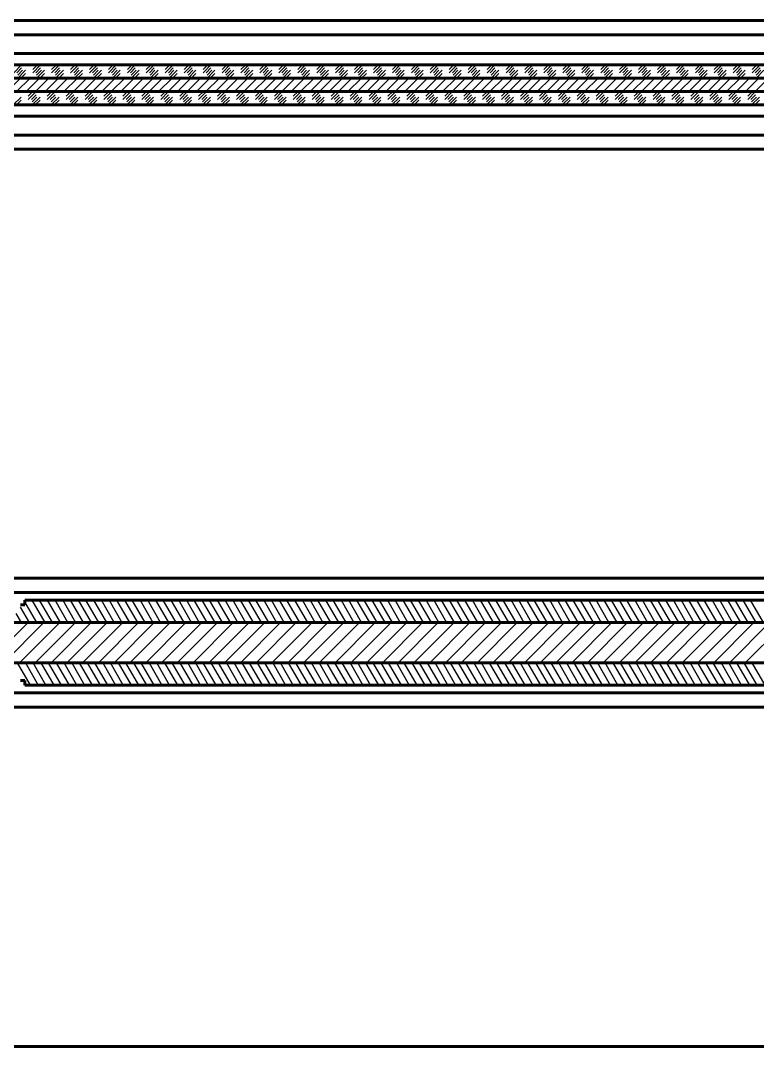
# Model space of a CAD drawing. Header units: inches. Extents: x -4554 to 14101, y -13650 to 2449.
# Drawn here: x 3170 to 3500.3, y -13500 to -13040.1 of the extents above; entities that cross this region are included whole.
import ezdxf

# ---------------------------------------------------------------- set-up
doc = ezdxf.new("R2010")
doc.units = ezdxf.units.IN
doc.layers.add('Слой1', color=7, linetype='Continuous')

# ---------------------------------------------------------------- blocks, each defined once
blk = doc.blocks.new('*B84')
at = {"layer": 'Слой1', "linetype": 'Continuous'}
for p, q in [((3173.42, -13310), (3155.42, -13328)), ((3162.49, -13328), (3180.49, -13310)), ((3187.57, -13310), (3169.57, -13328)), ((3176.64, -13328), (3194.64, -13310)), ((3201.71, -13310), (3183.71, -13328)), ((3190.78, -13328), (3208.78, -13310)), ((3215.85, -13310), (3197.85, -13328)), ((3204.92, -13328), (3222.92, -13310)), ((3229.99, -13310), (3211.99, -13328)), ((3219.06, -13328), (3237.06, -13310)), ((3244.13, -13310), (3226.13, -13328)), ((3233.21, -13328), (3251.21, -13310)), ((3258.28, -13310), (3240.28, -13328)), ((3247.35, -13328), (3265.35, -13310)), ((3272.42, -13310), (3254.42, -13328)), ((3261.49, -13328), (3279.49, -13310)), ((3286.56, -13310), (3268.56, -13328)), ((3275.63, -13328), (3293.63, -13310)), ((3300.7, -13310), (3282.7, -13328)), ((3289.77, -13328), (3307.77, -13310)), ((3314.85, -13310), (3296.85, -13328)), ((3303.92, -13328), (3321.92, -13310)), ((3328.99, -13310), (3310.99, -13328)), ((3318.06, -13328), (3336.06, -13310)), ((3343.13, -13310), (3325.13, -13328)), ((3332.2, -13328), (3350.2, -13310)), ((3357.27, -13310), (3339.27, -13328)), ((3346.34, -13328), (3364.34, -13310)), ((3371.41, -13310), (3353.41, -13328)), ((3360.48, -13328), (3378.48, -13310)), ((3385.56, -13310), (3367.56, -13328)), ((3374.63, -13328), (3392.63, -13310)), ((3399.7, -13310), (3381.7, -13328)), ((3388.77, -13328), (3406.77, -13310)), ((3413.84, -13310), (3395.84, -13328)), ((3402.91, -13328), (3420.91, -13310)), ((3427.98, -13310), (3409.98, -13328)), ((3417.05, -13328), (3435.05, -13310)), ((3442.12, -13310), (3424.12, -13328)), ((3431.2, -13328), (3449.2, -13310)), ((3456.27, -13310), (3438.27, -13328)), ((3445.34, -13328), (3463.34, -13310)), ((3470.41, -13310), (3452.41, -13328)), ((3459.48, -13328), (3477.48, -13310)), ((3484.55, -13310), (3466.55, -13328)), ((3473.62, -13328), (3491.62, -13310)), ((3498.69, -13310), (3480.69, -13328)), ((3487.76, -13328), (3505.76, -13310)), ((3512.83, -13310), (3494.83, -13328))]:
    blk.add_line(p, q, dxfattribs=at)
blk = doc.blocks.new('*B95')
at = {"layer": 'Слой1', "linetype": 'Continuous'}
for p, q in [((3169.91, -13303.04), (3173.93, -13310)), ((3177.39, -13310), (3172.02, -13300.7)), ((3175.08, -13300), (3180.86, -13310)), ((3184.32, -13310), (3178.55, -13300)), ((3182.01, -13300), (3187.78, -13310)), ((3191.25, -13310), (3185.48, -13300)), ((3188.94, -13300), (3194.71, -13310)), ((3198.18, -13310), (3192.4, -13300)), ((3195.87, -13300), (3201.64, -13310)), ((3205.11, -13310), (3199.33, -13300)), ((3202.8, -13300), (3208.57, -13310)), ((3212.03, -13310), (3206.26, -13300)), ((3209.72, -13300), (3215.5, -13310)), ((3218.96, -13310), (3213.19, -13300)), ((3216.65, -13300), (3222.43, -13310)), ((3225.89, -13310), (3220.12, -13300)), ((3223.58, -13300), (3229.35, -13310)), ((3232.82, -13310), (3227.04, -13300)), ((3230.51, -13300), (3236.28, -13310)), ((3239.75, -13310), (3233.97, -13300)), ((3237.44, -13300), (3243.21, -13310)), ((3246.67, -13310), (3240.9, -13300)), ((3244.36, -13300), (3250.14, -13310)), ((3253.6, -13310), (3247.83, -13300)), ((3251.29, -13300), (3257.07, -13310)), ((3260.53, -13310), (3254.76, -13300)), ((3258.22, -13300), (3263.99, -13310)), ((3267.46, -13310), (3261.69, -13300)), ((3265.15, -13300), (3270.92, -13310)), ((3274.39, -13310), (3268.61, -13300)), ((3272.08, -13300), (3277.85, -13310)), ((3281.32, -13310), (3275.54, -13300)), ((3279.01, -13300), (3284.78, -13310)), ((3288.24, -13310), (3282.47, -13300)), ((3285.93, -13300), (3291.71, -13310)), ((3295.17, -13310), (3289.4, -13300)), ((3292.86, -13300), (3298.64, -13310)), ((3302.1, -13310), (3296.33, -13300)), ((3299.79, -13300), (3305.56, -13310)), ((3309.03, -13310), (3303.25, -13300)), ((3306.72, -13300), (3312.49, -13310)), ((3315.96, -13310), (3310.18, -13300)), ((3313.65, -13300), (3319.42, -13310)), ((3322.88, -13310), (3317.11, -13300)), ((3320.58, -13300), (3326.35, -13310)), ((3329.81, -13310), (3324.04, -13300)), ((3327.5, -13300), (3333.28, -13310)), ((3336.74, -13310), (3330.97, -13300)), ((3334.43, -13300), (3340.2, -13310)), ((3343.67, -13310), (3337.9, -13300)), ((3341.36, -13300), (3347.13, -13310)), ((3350.6, -13310), (3344.82, -13300)), ((3348.29, -13300), (3354.06, -13310)), ((3357.53, -13310), (3351.75, -13300)), ((3355.22, -13300), (3360.99, -13310)), ((3364.45, -13310), (3358.68, -13300)), ((3362.14, -13300), (3367.92, -13310)), ((3371.38, -13310), (3365.61, -13300)), ((3369.07, -13300), (3374.85, -13310)), ((3378.31, -13310), (3372.54, -13300)), ((3376, -13300), (3381.77, -13310)), ((3385.24, -13310), (3379.46, -13300)), ((3382.93, -13300), (3388.7, -13310)), ((3392.17, -13310), (3386.39, -13300)), ((3389.86, -13300), (3395.63, -13310)), ((3399.09, -13310), (3393.32, -13300)), ((3396.79, -13300), (3402.56, -13310)), ((3406.02, -13310), (3400.25, -13300)), ((3403.71, -13300), (3409.49, -13310)), ((3412.95, -13310), (3407.18, -13300)), ((3410.64, -13300), (3416.42, -13310)), ((3419.88, -13310), (3414.11, -13300)), ((3417.57, -13300), (3423.34, -13310)), ((3426.81, -13310), (3421.03, -13300)), ((3424.5, -13300), (3430.27, -13310)), ((3433.74, -13310), (3427.96, -13300)), ((3431.43, -13300), (3437.2, -13310)), ((3440.66, -13310), (3434.89, -13300)), ((3438.35, -13300), (3444.13, -13310)), ((3447.59, -13310), (3441.82, -13300)), ((3445.28, -13300), (3451.06, -13310)), ((3454.52, -13310), (3448.75, -13300)), ((3452.21, -13300), (3457.98, -13310)), ((3461.45, -13310), (3455.68, -13300)), ((3459.14, -13300), (3464.91, -13310)), ((3468.38, -13310), (3462.6, -13300)), ((3466.07, -13300), (3471.84, -13310)), ((3475.3, -13310), (3469.53, -13300)), ((3473, -13300), (3478.77, -13310)), ((3482.23, -13310), (3476.46, -13300)), ((3479.92, -13300), (3485.7, -13310)), ((3489.16, -13310), (3483.39, -13300)), ((3486.85, -13300), (3492.63, -13310)), ((3496.09, -13310), (3490.32, -13300)), ((3493.78, -13300), (3499.55, -13310)), ((3503.02, -13310), (3497.24, -13300)), ((3170.46, -13310), (3168.11, -13305.93))]:
    blk.add_line(p, q, dxfattribs=at)
blk = doc.blocks.new('*B96')
at = {"layer": 'Слой1', "linetype": 'Continuous'}
for p, q in [((3174.51, -13338), (3168.73, -13328)), ((3172.2, -13328), (3177.97, -13338)), ((3181.43, -13338), (3175.66, -13328)), ((3179.12, -13328), (3184.9, -13338)), ((3188.36, -13338), (3182.59, -13328)), ((3186.05, -13328), (3191.83, -13338)), ((3195.29, -13338), (3189.52, -13328)), ((3192.98, -13328), (3198.75, -13338)), ((3202.22, -13338), (3196.44, -13328)), ((3199.91, -13328), (3205.68, -13338)), ((3209.15, -13338), (3203.37, -13328)), ((3206.84, -13328), (3212.61, -13338)), ((3216.07, -13338), (3210.3, -13328)), ((3213.77, -13328), (3219.54, -13338)), ((3223, -13338), (3217.23, -13328)), ((3220.69, -13328), (3226.47, -13338)), ((3229.93, -13338), (3224.16, -13328)), ((3227.62, -13328), (3233.4, -13338)), ((3236.86, -13338), (3231.09, -13328)), ((3234.55, -13328), (3240.32, -13338)), ((3243.79, -13338), (3238.01, -13328)), ((3241.48, -13328), (3247.25, -13338)), ((3250.72, -13338), (3244.94, -13328)), ((3248.41, -13328), (3254.18, -13338)), ((3257.64, -13338), (3251.87, -13328)), ((3255.33, -13328), (3261.11, -13338)), ((3264.57, -13338), (3258.8, -13328)), ((3262.26, -13328), (3268.04, -13338)), ((3271.5, -13338), (3265.73, -13328)), ((3269.19, -13328), (3274.96, -13338)), ((3278.43, -13338), (3272.65, -13328)), ((3276.12, -13328), (3281.89, -13338)), ((3285.36, -13338), (3279.58, -13328)), ((3283.05, -13328), (3288.82, -13338)), ((3292.28, -13338), (3286.51, -13328)), ((3289.98, -13328), (3295.75, -13338)), ((3299.21, -13338), (3293.44, -13328)), ((3296.9, -13328), (3302.68, -13338)), ((3306.14, -13338), (3300.37, -13328)), ((3303.83, -13328), (3309.61, -13338)), ((3313.07, -13338), (3307.3, -13328)), ((3310.76, -13328), (3316.53, -13338)), ((3320, -13338), (3314.22, -13328)), ((3317.69, -13328), (3323.46, -13338)), ((3326.93, -13338), (3321.15, -13328)), ((3324.62, -13328), (3330.39, -13338)), ((3333.85, -13338), (3328.08, -13328)), ((3331.54, -13328), (3337.32, -13338)), ((3340.78, -13338), (3335.01, -13328)), ((3338.47, -13328), (3344.25, -13338)), ((3347.71, -13338), (3341.94, -13328)), ((3345.4, -13328), (3351.17, -13338)), ((3354.64, -13338), (3348.87, -13328)), ((3352.33, -13328), (3358.1, -13338)), ((3361.57, -13338), (3355.79, -13328)), ((3359.26, -13328), (3365.03, -13338)), ((3368.5, -13338), (3362.72, -13328)), ((3366.19, -13328), (3371.96, -13338)), ((3375.42, -13338), (3369.65, -13328)), ((3373.11, -13328), (3378.89, -13338)), ((3382.35, -13338), (3376.58, -13328)), ((3380.04, -13328), (3385.82, -13338)), ((3389.28, -13338), (3383.51, -13328)), ((3386.97, -13328), (3392.74, -13338)), ((3396.21, -13338), (3390.43, -13328)), ((3393.9, -13328), (3399.67, -13338)), ((3403.14, -13338), (3397.36, -13328)), ((3400.83, -13328), (3406.6, -13338)), ((3410.06, -13338), (3404.29, -13328)), ((3407.75, -13328), (3413.53, -13338)), ((3416.99, -13338), (3411.22, -13328)), ((3414.68, -13328), (3420.46, -13338)), ((3423.92, -13338), (3418.15, -13328)), ((3421.61, -13328), (3427.38, -13338)), ((3430.85, -13338), (3425.08, -13328)), ((3428.54, -13328), (3434.31, -13338)), ((3437.78, -13338), (3432, -13328)), ((3435.47, -13328), (3441.24, -13338)), ((3444.71, -13338), (3438.93, -13328)), ((3442.4, -13328), (3448.17, -13338)), ((3451.63, -13338), (3445.86, -13328)), ((3449.32, -13328), (3455.1, -13338)), ((3458.56, -13338), (3452.79, -13328)), ((3456.25, -13328), (3462.03, -13338)), ((3465.49, -13338), (3459.72, -13328)), ((3463.18, -13328), (3468.95, -13338)), ((3472.42, -13338), (3466.64, -13328)), ((3470.11, -13328), (3475.88, -13338)), ((3479.35, -13338), (3473.57, -13328)), ((3477.04, -13328), (3482.81, -13338)), ((3486.27, -13338), (3480.5, -13328)), ((3483.97, -13328), (3489.74, -13338)), ((3493.2, -13338), (3487.43, -13328)), ((3490.89, -13328), (3496.67, -13338)), ((3500.13, -13338), (3494.36, -13328)), ((3497.82, -13328), (3503.6, -13338))]:
    blk.add_line(p, q, dxfattribs=at)
blk = doc.blocks.new('*B133')
at = {"layer": 'Слой1', "linetype": 'Continuous'}
for p, q in [((3170.03, -13066), (3164.03, -13072)), ((3168.28, -13072), (3174.28, -13066)), ((3178.52, -13066), (3172.52, -13072)), ((3176.76, -13072), (3182.76, -13066)), ((3187, -13066), (3181, -13072)), ((3185.25, -13072), (3191.25, -13066)), ((3195.49, -13066), (3189.49, -13072)), ((3193.73, -13072), (3199.73, -13066)), ((3203.98, -13066), (3197.98, -13072)), ((3202.22, -13072), (3208.22, -13066)), ((3212.46, -13066), (3206.46, -13072)), ((3210.7, -13072), (3216.7, -13066)), ((3220.95, -13066), (3214.95, -13072)), ((3219.19, -13072), (3225.19, -13066)), ((3229.43, -13066), (3223.43, -13072)), ((3227.67, -13072), (3233.67, -13066)), ((3237.92, -13066), (3231.92, -13072)), ((3236.16, -13072), (3242.16, -13066)), ((3246.4, -13066), (3240.4, -13072)), ((3244.64, -13072), (3250.64, -13066)), ((3254.89, -13066), (3248.89, -13072)), ((3253.13, -13072), (3259.13, -13066)), ((3263.37, -13066), (3257.37, -13072)), ((3261.61, -13072), (3267.61, -13066)), ((3271.86, -13066), (3265.86, -13072)), ((3270.1, -13072), (3276.1, -13066)), ((3280.34, -13066), (3274.34, -13072)), ((3278.59, -13072), (3284.59, -13066)), ((3288.83, -13066), (3282.83, -13072)), ((3287.07, -13072), (3293.07, -13066)), ((3297.31, -13066), (3291.31, -13072)), ((3295.56, -13072), (3301.56, -13066)), ((3305.8, -13066), (3299.8, -13072)), ((3304.04, -13072), (3310.04, -13066)), ((3314.28, -13066), (3308.28, -13072)), ((3312.53, -13072), (3318.53, -13066)), ((3322.77, -13066), (3316.77, -13072)), ((3321.01, -13072), (3327.01, -13066)), ((3331.25, -13066), (3325.25, -13072)), ((3329.5, -13072), (3335.5, -13066)), ((3339.74, -13066), (3333.74, -13072)), ((3337.98, -13072), (3343.98, -13066)), ((3348.22, -13066), (3342.22, -13072)), ((3346.47, -13072), (3352.47, -13066)), ((3356.71, -13066), (3350.71, -13072)), ((3354.95, -13072), (3360.95, -13066)), ((3365.2, -13066), (3359.2, -13072)), ((3363.44, -13072), (3369.44, -13066)), ((3373.68, -13066), (3367.68, -13072)), ((3371.92, -13072), (3377.92, -13066)), ((3382.17, -13066), (3376.17, -13072)), ((3380.41, -13072), (3386.41, -13066)), ((3390.65, -13066), (3384.65, -13072)), ((3388.89, -13072), (3394.89, -13066)), ((3399.14, -13066), (3393.14, -13072)), ((3397.38, -13072), (3403.38, -13066)), ((3407.62, -13066), (3401.62, -13072)), ((3405.86, -13072), (3411.86, -13066)), ((3416.11, -13066), (3410.11, -13072)), ((3414.35, -13072), (3420.35, -13066)), ((3424.59, -13066), (3418.59, -13072)), ((3422.83, -13072), (3428.83, -13066)), ((3433.08, -13066), (3427.08, -13072)), ((3431.32, -13072), (3437.32, -13066)), ((3441.56, -13066), (3435.56, -13072)), ((3439.81, -13072), (3445.81, -13066)), ((3450.05, -13066), (3444.05, -13072)), ((3448.29, -13072), (3454.29, -13066)), ((3458.53, -13066), (3452.53, -13072)), ((3456.78, -13072), (3462.78, -13066)), ((3467.02, -13066), (3461.02, -13072)), ((3465.26, -13072), (3471.26, -13066)), ((3475.5, -13066), (3469.5, -13072)), ((3473.75, -13072), (3479.75, -13066)), ((3483.99, -13066), (3477.99, -13072)), ((3482.23, -13072), (3488.23, -13066)), ((3492.47, -13066), (3486.47, -13072)), ((3490.72, -13072), (3496.72, -13066)), ((3500.96, -13066), (3494.96, -13072)), ((3499.2, -13072), (3505.2, -13066))]:
    blk.add_line(p, q, dxfattribs=at)
blk = doc.blocks.new('*B145')
at = {"layer": 'Слой1', "linetype": 'Continuous'}
for p, q in [((3170.52, -13060), (3166.98, -13063.54)), ((3170.52, -13061.41), (3168.4, -13063.54)), ((3168.76, -13066), (3172.3, -13062.46)), ((3168.76, -13064.59), (3170.88, -13062.46)), ((3170.18, -13066), (3172.3, -13063.88)), ((3179, -13060), (3175.47, -13063.54)), ((3177.59, -13060), (3175.47, -13062.12)), ((3179, -13061.41), (3176.88, -13063.54)), ((3177.25, -13066), (3180.78, -13062.46)), ((3177.25, -13064.59), (3179.37, -13062.46)), ((3178.66, -13066), (3180.78, -13063.88)), ((3187.49, -13060), (3183.95, -13063.54)), ((3186.08, -13060), (3183.95, -13062.12)), ((3187.49, -13061.41), (3185.37, -13063.54)), ((3185.73, -13066), (3189.27, -13062.46)), ((3185.73, -13064.59), (3187.85, -13062.46)), ((3187.15, -13066), (3189.27, -13063.88)), ((3195.98, -13060), (3192.44, -13063.54)), ((3194.56, -13060), (3192.44, -13062.12)), ((3195.98, -13061.41), (3193.85, -13063.54)), ((3194.22, -13066), (3197.75, -13062.46)), ((3194.22, -13064.59), (3196.34, -13062.46)), ((3195.63, -13066), (3197.75, -13063.88)), ((3204.46, -13060), (3200.92, -13063.54)), ((3203.05, -13060), (3200.92, -13062.12)), ((3204.46, -13061.41), (3202.34, -13063.54)), ((3202.7, -13066), (3206.24, -13062.46)), ((3202.7, -13064.59), (3204.82, -13062.46)), ((3204.12, -13066), (3206.24, -13063.88)), ((3212.95, -13060), (3209.41, -13063.54)), ((3211.53, -13060), (3209.41, -13062.12)), ((3212.95, -13061.41), (3210.82, -13063.54)), ((3211.19, -13066), (3214.72, -13062.46)), ((3211.19, -13064.59), (3213.31, -13062.46)), ((3212.6, -13066), (3214.72, -13063.88)), ((3221.43, -13060), (3217.9, -13063.54)), ((3220.02, -13060), (3217.9, -13062.12)), ((3221.43, -13061.41), (3219.31, -13063.54)), ((3219.67, -13066), (3223.21, -13062.46)), ((3219.67, -13064.59), (3221.79, -13062.46)), ((3221.09, -13066), (3223.21, -13063.88)), ((3229.92, -13060), (3226.38, -13063.54)), ((3228.5, -13060), (3226.38, -13062.12)), ((3229.92, -13061.41), (3227.79, -13063.54)), ((3228.16, -13066), (3231.69, -13062.46)), ((3228.16, -13064.59), (3230.28, -13062.46)), ((3229.57, -13066), (3231.69, -13063.88)), ((3238.4, -13060), (3234.87, -13063.54)), ((3236.99, -13060), (3234.87, -13062.12)), ((3238.4, -13061.41), (3236.28, -13063.54)), ((3236.64, -13066), (3240.18, -13062.46)), ((3236.64, -13064.59), (3238.77, -13062.46)), ((3238.06, -13066), (3240.18, -13063.88)), ((3246.89, -13060), (3243.35, -13063.54)), ((3245.47, -13060), (3243.35, -13062.12)), ((3246.89, -13061.41), (3244.77, -13063.54)), ((3245.13, -13066), (3248.66, -13062.46)), ((3245.13, -13064.59), (3247.25, -13062.46)), ((3246.54, -13066), (3248.66, -13063.88)), ((3255.37, -13060), (3251.84, -13063.54)), ((3253.96, -13060), (3251.84, -13062.12)), ((3255.37, -13061.41), (3253.25, -13063.54)), ((3253.61, -13066), (3257.15, -13062.46)), ((3253.61, -13064.59), (3255.74, -13062.46)), ((3255.03, -13066), (3257.15, -13063.88)), ((3263.86, -13060), (3260.32, -13063.54)), ((3262.44, -13060), (3260.32, -13062.12)), ((3263.86, -13061.41), (3261.74, -13063.54)), ((3262.1, -13066), (3265.64, -13062.46)), ((3262.1, -13064.59), (3264.22, -13062.46)), ((3263.51, -13066), (3265.64, -13063.88)), ((3272.34, -13060), (3268.81, -13063.54)), ((3270.93, -13060), (3268.81, -13062.12)), ((3272.34, -13061.41), (3270.22, -13063.54)), ((3270.59, -13066), (3274.12, -13062.46)), ((3270.59, -13064.59), (3272.71, -13062.46)), ((3272, -13066), (3274.12, -13063.88)), ((3280.83, -13060), (3277.29, -13063.54)), ((3279.41, -13060), (3277.29, -13062.12)), ((3280.83, -13061.41), (3278.71, -13063.54)), ((3279.07, -13066), (3282.61, -13062.46)), ((3279.07, -13064.59), (3281.19, -13062.46)), ((3280.48, -13066), (3282.61, -13063.88)), ((3289.31, -13060), (3285.78, -13063.54)), ((3287.9, -13060), (3285.78, -13062.12)), ((3289.31, -13061.41), (3287.19, -13063.54)), ((3287.56, -13066), (3291.09, -13062.46)), ((3287.56, -13064.59), (3289.68, -13062.46)), ((3288.97, -13066), (3291.09, -13063.88)), ((3297.8, -13060), (3294.26, -13063.54)), ((3296.38, -13060), (3294.26, -13062.12)), ((3297.8, -13061.41), (3295.68, -13063.54)), ((3296.04, -13066), (3299.58, -13062.46)), ((3296.04, -13064.59), (3298.16, -13062.46)), ((3297.46, -13066), (3299.58, -13063.88)), ((3306.28, -13060), (3302.75, -13063.54)), ((3304.87, -13060), (3302.75, -13062.12)), ((3306.28, -13061.41), (3304.16, -13063.54)), ((3304.53, -13066), (3308.06, -13062.46)), ((3304.53, -13064.59), (3306.65, -13062.46)), ((3305.94, -13066), (3308.06, -13063.88)), ((3314.77, -13060), (3311.23, -13063.54)), ((3313.35, -13060), (3311.23, -13062.12)), ((3314.77, -13061.41), (3312.65, -13063.54)), ((3313.01, -13066), (3316.55, -13062.46)), ((3313.01, -13064.59), (3315.13, -13062.46)), ((3314.43, -13066), (3316.55, -13063.88)), ((3323.25, -13060), (3319.72, -13063.54)), ((3321.84, -13060), (3319.72, -13062.12)), ((3323.25, -13061.41), (3321.13, -13063.54)), ((3321.5, -13066), (3325.03, -13062.46)), ((3321.5, -13064.59), (3323.62, -13062.46)), ((3322.91, -13066), (3325.03, -13063.88)), ((3331.74, -13060), (3328.2, -13063.54)), ((3330.33, -13060), (3328.2, -13062.12)), ((3331.74, -13061.41), (3329.62, -13063.54)), ((3329.98, -13066), (3333.52, -13062.46)), ((3329.98, -13064.59), (3332.1, -13062.46)), ((3331.4, -13066), (3333.52, -13063.88)), ((3340.22, -13060), (3336.69, -13063.54)), ((3338.81, -13060), (3336.69, -13062.12)), ((3340.22, -13061.41), (3338.1, -13063.54)), ((3338.47, -13066), (3342, -13062.46)), ((3338.47, -13064.59), (3340.59, -13062.46)), ((3339.88, -13066), (3342, -13063.88)), ((3348.71, -13060), (3345.17, -13063.54)), ((3347.3, -13060), (3345.17, -13062.12)), ((3348.71, -13061.41), (3346.59, -13063.54)), ((3346.95, -13066), (3350.49, -13062.46)), ((3346.95, -13064.59), (3349.07, -13062.46)), ((3348.37, -13066), (3350.49, -13063.88)), ((3357.2, -13060), (3353.66, -13063.54)), ((3355.78, -13060), (3353.66, -13062.12)), ((3357.2, -13061.41), (3355.07, -13063.54)), ((3355.44, -13066), (3358.97, -13062.46)), ((3355.44, -13064.59), (3357.56, -13062.46)), ((3356.85, -13066), (3358.97, -13063.88)), ((3365.68, -13060), (3362.15, -13063.54)), ((3364.27, -13060), (3362.15, -13062.12)), ((3365.68, -13061.41), (3363.56, -13063.54)), ((3363.92, -13066), (3367.46, -13062.46)), ((3363.92, -13064.59), (3366.04, -13062.46)), ((3365.34, -13066), (3367.46, -13063.88)), ((3374.17, -13060), (3370.63, -13063.54)), ((3372.75, -13060), (3370.63, -13062.12)), ((3374.17, -13061.41), (3372.04, -13063.54)), ((3372.41, -13066), (3375.94, -13062.46)), ((3372.41, -13064.59), (3374.53, -13062.46)), ((3373.82, -13066), (3375.94, -13063.88)), ((3382.65, -13060), (3379.12, -13063.54)), ((3381.24, -13060), (3379.12, -13062.12)), ((3382.65, -13061.41), (3380.53, -13063.54)), ((3380.89, -13066), (3384.43, -13062.46)), ((3380.89, -13064.59), (3383.02, -13062.46)), ((3382.31, -13066), (3384.43, -13063.88)), ((3391.14, -13060), (3387.6, -13063.54)), ((3389.72, -13060), (3387.6, -13062.12)), ((3391.14, -13061.41), (3389.02, -13063.54)), ((3389.38, -13066), (3392.91, -13062.46)), ((3389.38, -13064.59), (3391.5, -13062.46)), ((3390.79, -13066), (3392.91, -13063.88)), ((3399.62, -13060), (3396.09, -13063.54)), ((3398.21, -13060), (3396.09, -13062.12)), ((3399.62, -13061.41), (3397.5, -13063.54)), ((3397.86, -13066), (3401.4, -13062.46)), ((3397.86, -13064.59), (3399.99, -13062.46)), ((3399.28, -13066), (3401.4, -13063.88)), ((3408.11, -13060), (3404.57, -13063.54)), ((3406.69, -13060), (3404.57, -13062.12)), ((3408.11, -13061.41), (3405.99, -13063.54)), ((3406.35, -13066), (3409.89, -13062.46)), ((3406.35, -13064.59), (3408.47, -13062.46)), ((3407.76, -13066), (3409.89, -13063.88)), ((3416.59, -13060), (3413.06, -13063.54)), ((3415.18, -13060), (3413.06, -13062.12)), ((3416.59, -13061.41), (3414.47, -13063.54)), ((3414.83, -13066), (3418.37, -13062.46)), ((3414.83, -13064.59), (3416.96, -13062.46)), ((3416.25, -13066), (3418.37, -13063.88)), ((3425.08, -13060), (3421.54, -13063.54)), ((3423.66, -13060), (3421.54, -13062.12)), ((3425.08, -13061.41), (3422.96, -13063.54)), ((3423.32, -13066), (3426.86, -13062.46)), ((3423.32, -13064.59), (3425.44, -13062.46)), ((3424.73, -13066), (3426.86, -13063.88)), ((3433.56, -13060), (3430.03, -13063.54)), ((3432.15, -13060), (3430.03, -13062.12)), ((3433.56, -13061.41), (3431.44, -13063.54)), ((3431.81, -13066), (3435.34, -13062.46)), ((3431.81, -13064.59), (3433.93, -13062.46)), ((3433.22, -13066), (3435.34, -13063.88)), ((3442.05, -13060), (3438.51, -13063.54)), ((3440.63, -13060), (3438.51, -13062.12)), ((3442.05, -13061.41), (3439.93, -13063.54)), ((3440.29, -13066), (3443.83, -13062.46)), ((3440.29, -13064.59), (3442.41, -13062.46)), ((3441.71, -13066), (3443.83, -13063.88)), ((3450.53, -13060), (3447, -13063.54)), ((3449.12, -13060), (3447, -13062.12)), ((3450.53, -13061.41), (3448.41, -13063.54)), ((3448.78, -13066), (3452.31, -13062.46)), ((3448.78, -13064.59), (3450.9, -13062.46)), ((3450.19, -13066), (3452.31, -13063.88)), ((3459.02, -13060), (3455.48, -13063.54)), ((3457.6, -13060), (3455.48, -13062.12)), ((3459.02, -13061.41), (3456.9, -13063.54)), ((3457.26, -13066), (3460.8, -13062.46)), ((3457.26, -13064.59), (3459.38, -13062.46)), ((3458.68, -13066), (3460.8, -13063.88)), ((3467.5, -13060), (3463.97, -13063.54)), ((3466.09, -13060), (3463.97, -13062.12)), ((3467.5, -13061.41), (3465.38, -13063.54)), ((3465.75, -13066), (3469.28, -13062.46)), ((3465.75, -13064.59), (3467.87, -13062.46)), ((3467.16, -13066), (3469.28, -13063.88)), ((3475.99, -13060), (3472.45, -13063.54)), ((3474.58, -13060), (3472.45, -13062.12)), ((3475.99, -13061.41), (3473.87, -13063.54)), ((3474.23, -13066), (3477.77, -13062.46)), ((3474.23, -13064.59), (3476.35, -13062.46)), ((3475.65, -13066), (3477.77, -13063.88)), ((3484.47, -13060), (3480.94, -13063.54)), ((3483.06, -13060), (3480.94, -13062.12)), ((3484.47, -13061.41), (3482.35, -13063.54)), ((3482.72, -13066), (3486.25, -13062.46)), ((3482.72, -13064.59), (3484.84, -13062.46)), ((3484.13, -13066), (3486.25, -13063.88)), ((3492.96, -13060), (3489.42, -13063.54)), ((3491.55, -13060), (3489.42, -13062.12)), ((3492.96, -13061.41), (3490.84, -13063.54)), ((3491.2, -13066), (3494.74, -13062.46)), ((3491.2, -13064.59), (3493.32, -13062.46)), ((3492.62, -13066), (3494.74, -13063.88)), ((3501.45, -13060), (3497.91, -13063.54)), ((3500.03, -13060), (3497.91, -13062.12)), ((3501.45, -13061.41), (3499.32, -13063.54)), ((3499.69, -13066), (3503.22, -13062.46)), ((3499.69, -13064.59), (3501.81, -13062.46))]:
    blk.add_line(p, q, dxfattribs=at)
blk = doc.blocks.new('*B146')
at = {"layer": 'Слой1', "linetype": 'Continuous'}
for p, q in [((3177, -13072), (3173.47, -13075.54)), ((3175.59, -13072), (3173.47, -13074.12)), ((3177, -13073.41), (3174.88, -13075.54)), ((3185.49, -13072), (3181.95, -13075.54)), ((3184.08, -13072), (3181.95, -13074.12)), ((3185.49, -13073.41), (3183.37, -13075.54)), ((3193.98, -13072), (3190.44, -13075.54)), ((3192.56, -13072), (3190.44, -13074.12)), ((3193.98, -13073.41), (3191.85, -13075.54)), ((3202.46, -13072), (3198.92, -13075.54)), ((3201.05, -13072), (3198.92, -13074.12)), ((3202.46, -13073.41), (3200.34, -13075.54)), ((3210.95, -13072), (3207.41, -13075.54)), ((3209.53, -13072), (3207.41, -13074.12)), ((3210.95, -13073.41), (3208.82, -13075.54)), ((3219.43, -13072), (3215.9, -13075.54)), ((3218.02, -13072), (3215.9, -13074.12)), ((3219.43, -13073.41), (3217.31, -13075.54)), ((3227.92, -13072), (3224.38, -13075.54)), ((3226.5, -13072), (3224.38, -13074.12)), ((3227.92, -13073.41), (3225.79, -13075.54)), ((3236.4, -13072), (3232.87, -13075.54)), ((3234.99, -13072), (3232.87, -13074.12)), ((3236.4, -13073.41), (3234.28, -13075.54)), ((3244.89, -13072), (3241.35, -13075.54)), ((3243.47, -13072), (3241.35, -13074.12)), ((3244.89, -13073.41), (3242.77, -13075.54)), ((3253.37, -13072), (3249.84, -13075.54)), ((3251.96, -13072), (3249.84, -13074.12)), ((3253.37, -13073.41), (3251.25, -13075.54)), ((3261.86, -13072), (3258.32, -13075.54)), ((3260.44, -13072), (3258.32, -13074.12)), ((3261.86, -13073.41), (3259.74, -13075.54)), ((3270.34, -13072), (3266.81, -13075.54)), ((3268.93, -13072), (3266.81, -13074.12)), ((3270.34, -13073.41), (3268.22, -13075.54)), ((3278.83, -13072), (3275.29, -13075.54)), ((3277.41, -13072), (3275.29, -13074.12)), ((3278.83, -13073.41), (3276.71, -13075.54)), ((3287.31, -13072), (3283.78, -13075.54)), ((3285.9, -13072), (3283.78, -13074.12)), ((3287.31, -13073.41), (3285.19, -13075.54)), ((3295.8, -13072), (3292.26, -13075.54)), ((3294.38, -13072), (3292.26, -13074.12)), ((3295.8, -13073.41), (3293.68, -13075.54)), ((3304.28, -13072), (3300.75, -13075.54)), ((3302.87, -13072), (3300.75, -13074.12)), ((3304.28, -13073.41), (3302.16, -13075.54)), ((3312.77, -13072), (3309.23, -13075.54)), ((3311.35, -13072), (3309.23, -13074.12)), ((3312.77, -13073.41), (3310.65, -13075.54)), ((3321.25, -13072), (3317.72, -13075.54)), ((3319.84, -13072), (3317.72, -13074.12)), ((3321.25, -13073.41), (3319.13, -13075.54)), ((3329.74, -13072), (3326.2, -13075.54)), ((3328.33, -13072), (3326.2, -13074.12)), ((3329.74, -13073.41), (3327.62, -13075.54)), ((3338.22, -13072), (3334.69, -13075.54)), ((3336.81, -13072), (3334.69, -13074.12)), ((3338.22, -13073.41), (3336.1, -13075.54)), ((3346.71, -13072), (3343.17, -13075.54)), ((3345.3, -13072), (3343.17, -13074.12)), ((3346.71, -13073.41), (3344.59, -13075.54)), ((3355.2, -13072), (3351.66, -13075.54)), ((3353.78, -13072), (3351.66, -13074.12)), ((3355.2, -13073.41), (3353.07, -13075.54)), ((3363.68, -13072), (3360.15, -13075.54)), ((3362.27, -13072), (3360.15, -13074.12)), ((3363.68, -13073.41), (3361.56, -13075.54)), ((3372.17, -13072), (3368.63, -13075.54)), ((3370.75, -13072), (3368.63, -13074.12)), ((3372.17, -13073.41), (3370.04, -13075.54)), ((3380.65, -13072), (3377.12, -13075.54)), ((3379.24, -13072), (3377.12, -13074.12)), ((3380.65, -13073.41), (3378.53, -13075.54)), ((3389.14, -13072), (3385.6, -13075.54)), ((3387.72, -13072), (3385.6, -13074.12)), ((3389.14, -13073.41), (3387.02, -13075.54)), ((3397.62, -13072), (3394.09, -13075.54)), ((3396.21, -13072), (3394.09, -13074.12)), ((3397.62, -13073.41), (3395.5, -13075.54)), ((3406.11, -13072), (3402.57, -13075.54)), ((3404.69, -13072), (3402.57, -13074.12)), ((3406.11, -13073.41), (3403.99, -13075.54)), ((3414.59, -13072), (3411.06, -13075.54)), ((3413.18, -13072), (3411.06, -13074.12)), ((3414.59, -13073.41), (3412.47, -13075.54)), ((3423.08, -13072), (3419.54, -13075.54)), ((3421.66, -13072), (3419.54, -13074.12)), ((3423.08, -13073.41), (3420.96, -13075.54)), ((3431.56, -13072), (3428.03, -13075.54)), ((3430.15, -13072), (3428.03, -13074.12)), ((3431.56, -13073.41), (3429.44, -13075.54)), ((3440.05, -13072), (3436.51, -13075.54)), ((3438.63, -13072), (3436.51, -13074.12)), ((3440.05, -13073.41), (3437.93, -13075.54)), ((3448.53, -13072), (3445, -13075.54)), ((3447.12, -13072), (3445, -13074.12)), ((3448.53, -13073.41), (3446.41, -13075.54)), ((3457.02, -13072), (3453.48, -13075.54)), ((3455.6, -13072), (3453.48, -13074.12)), ((3457.02, -13073.41), (3454.9, -13075.54)), ((3465.5, -13072), (3461.97, -13075.54)), ((3464.09, -13072), (3461.97, -13074.12)), ((3465.5, -13073.41), (3463.38, -13075.54)), ((3473.99, -13072), (3470.45, -13075.54)), ((3472.58, -13072), (3470.45, -13074.12)), ((3473.99, -13073.41), (3471.87, -13075.54)), ((3482.47, -13072), (3478.94, -13075.54)), ((3481.06, -13072), (3478.94, -13074.12)), ((3482.47, -13073.41), (3480.35, -13075.54)), ((3490.96, -13072), (3487.42, -13075.54)), ((3489.55, -13072), (3487.42, -13074.12)), ((3490.96, -13073.41), (3488.84, -13075.54)), ((3499.45, -13072), (3495.91, -13075.54)), ((3498.03, -13072), (3495.91, -13074.12)), ((3499.45, -13073.41), (3497.32, -13075.54)), ((3166.76, -13078), (3170.3, -13074.46)), ((3168.18, -13078), (3170.3, -13075.88)), ((3175.25, -13078), (3178.78, -13074.46)), ((3175.25, -13076.59), (3177.37, -13074.46)), ((3176.66, -13078), (3178.78, -13075.88)), ((3183.73, -13078), (3187.27, -13074.46)), ((3183.73, -13076.59), (3185.85, -13074.46)), ((3185.15, -13078), (3187.27, -13075.88)), ((3192.22, -13078), (3195.75, -13074.46)), ((3192.22, -13076.59), (3194.34, -13074.46)), ((3193.63, -13078), (3195.75, -13075.88)), ((3200.7, -13078), (3204.24, -13074.46)), ((3200.7, -13076.59), (3202.82, -13074.46)), ((3202.12, -13078), (3204.24, -13075.88)), ((3209.19, -13078), (3212.72, -13074.46)), ((3209.19, -13076.59), (3211.31, -13074.46)), ((3210.6, -13078), (3212.72, -13075.88)), ((3217.67, -13078), (3221.21, -13074.46)), ((3217.67, -13076.59), (3219.79, -13074.46)), ((3219.09, -13078), (3221.21, -13075.88)), ((3226.16, -13078), (3229.69, -13074.46)), ((3226.16, -13076.59), (3228.28, -13074.46)), ((3227.57, -13078), (3229.69, -13075.88)), ((3234.64, -13078), (3238.18, -13074.46)), ((3234.64, -13076.59), (3236.77, -13074.46)), ((3236.06, -13078), (3238.18, -13075.88)), ((3243.13, -13078), (3246.66, -13074.46)), ((3243.13, -13076.59), (3245.25, -13074.46)), ((3244.54, -13078), (3246.66, -13075.88)), ((3251.61, -13078), (3255.15, -13074.46)), ((3251.61, -13076.59), (3253.74, -13074.46)), ((3253.03, -13078), (3255.15, -13075.88)), ((3260.1, -13078), (3263.64, -13074.46)), ((3260.1, -13076.59), (3262.22, -13074.46)), ((3261.51, -13078), (3263.64, -13075.88)), ((3268.59, -13078), (3272.12, -13074.46)), ((3268.59, -13076.59), (3270.71, -13074.46)), ((3270, -13078), (3272.12, -13075.88)), ((3277.07, -13078), (3280.61, -13074.46)), ((3277.07, -13076.59), (3279.19, -13074.46)), ((3278.48, -13078), (3280.61, -13075.88)), ((3285.56, -13078), (3289.09, -13074.46)), ((3285.56, -13076.59), (3287.68, -13074.46)), ((3286.97, -13078), (3289.09, -13075.88)), ((3294.04, -13078), (3297.58, -13074.46)), ((3294.04, -13076.59), (3296.16, -13074.46)), ((3295.46, -13078), (3297.58, -13075.88)), ((3302.53, -13078), (3306.06, -13074.46)), ((3302.53, -13076.59), (3304.65, -13074.46)), ((3303.94, -13078), (3306.06, -13075.88)), ((3311.01, -13078), (3314.55, -13074.46)), ((3311.01, -13076.59), (3313.13, -13074.46)), ((3312.43, -13078), (3314.55, -13075.88)), ((3319.5, -13078), (3323.03, -13074.46)), ((3319.5, -13076.59), (3321.62, -13074.46)), ((3320.91, -13078), (3323.03, -13075.88)), ((3327.98, -13078), (3331.52, -13074.46)), ((3327.98, -13076.59), (3330.1, -13074.46)), ((3329.4, -13078), (3331.52, -13075.88)), ((3336.47, -13078), (3340, -13074.46)), ((3336.47, -13076.59), (3338.59, -13074.46)), ((3337.88, -13078), (3340, -13075.88)), ((3344.95, -13078), (3348.49, -13074.46)), ((3344.95, -13076.59), (3347.07, -13074.46)), ((3346.37, -13078), (3348.49, -13075.88)), ((3353.44, -13078), (3356.97, -13074.46)), ((3353.44, -13076.59), (3355.56, -13074.46)), ((3354.85, -13078), (3356.97, -13075.88)), ((3361.92, -13078), (3365.46, -13074.46)), ((3361.92, -13076.59), (3364.04, -13074.46)), ((3363.34, -13078), (3365.46, -13075.88)), ((3370.41, -13078), (3373.94, -13074.46)), ((3370.41, -13076.59), (3372.53, -13074.46)), ((3371.82, -13078), (3373.94, -13075.88)), ((3378.89, -13078), (3382.43, -13074.46)), ((3378.89, -13076.59), (3381.02, -13074.46)), ((3380.31, -13078), (3382.43, -13075.88)), ((3387.38, -13078), (3390.91, -13074.46)), ((3387.38, -13076.59), (3389.5, -13074.46)), ((3388.79, -13078), (3390.91, -13075.88)), ((3395.86, -13078), (3399.4, -13074.46)), ((3395.86, -13076.59), (3397.99, -13074.46)), ((3397.28, -13078), (3399.4, -13075.88)), ((3404.35, -13078), (3407.89, -13074.46)), ((3404.35, -13076.59), (3406.47, -13074.46)), ((3405.76, -13078), (3407.89, -13075.88)), ((3412.83, -13078), (3416.37, -13074.46)), ((3412.83, -13076.59), (3414.96, -13074.46)), ((3414.25, -13078), (3416.37, -13075.88)), ((3421.32, -13078), (3424.86, -13074.46)), ((3421.32, -13076.59), (3423.44, -13074.46)), ((3422.73, -13078), (3424.86, -13075.88)), ((3429.81, -13078), (3433.34, -13074.46)), ((3429.81, -13076.59), (3431.93, -13074.46)), ((3431.22, -13078), (3433.34, -13075.88)), ((3438.29, -13078), (3441.83, -13074.46)), ((3438.29, -13076.59), (3440.41, -13074.46)), ((3439.71, -13078), (3441.83, -13075.88)), ((3446.78, -13078), (3450.31, -13074.46)), ((3446.78, -13076.59), (3448.9, -13074.46)), ((3448.19, -13078), (3450.31, -13075.88)), ((3455.26, -13078), (3458.8, -13074.46)), ((3455.26, -13076.59), (3457.38, -13074.46)), ((3456.68, -13078), (3458.8, -13075.88)), ((3463.75, -13078), (3467.28, -13074.46)), ((3463.75, -13076.59), (3465.87, -13074.46)), ((3465.16, -13078), (3467.28, -13075.88)), ((3472.23, -13078), (3475.77, -13074.46)), ((3472.23, -13076.59), (3474.35, -13074.46)), ((3473.65, -13078), (3475.77, -13075.88)), ((3480.72, -13078), (3484.25, -13074.46)), ((3480.72, -13076.59), (3482.84, -13074.46)), ((3482.13, -13078), (3484.25, -13075.88)), ((3489.2, -13078), (3492.74, -13074.46)), ((3489.2, -13076.59), (3491.32, -13074.46)), ((3490.62, -13078), (3492.74, -13075.88)), ((3497.69, -13078), (3501.22, -13074.46)), ((3497.69, -13076.59), (3499.81, -13074.46)), ((3499.1, -13078), (3501.22, -13075.88))]:
    blk.add_line(p, q, dxfattribs=at)

msp = doc.modelspace()

# ---------------------------------------------------------------- linework, layer by layer
at = {"layer": 'Слой1', "color": 7, "linetype": 'Continuous', "lineweight": 60}
for p, q in [((3111.78, -13040.15), (3688.25, -13040.15)), ((3118.1, -13046.5), (3678.5, -13046.5)), ((3670, -13055), (3130, -13055)), ((3650, -13060), (3150, -13060)), ((3688, -13066), (3112, -13066)), ((3688, -13072), (3112, -13072)), ((3650, -13078), (3150, -13078)), ((3670, -13083), (3130, -13083)), ((3118.1, -13091.5), (3678.5, -13091.5)), ((3111.78, -13097.85), (3688.25, -13097.85)), ((3111.78, -13290.15), (3688.25, -13290.15)), ((3118.1, -13296.5), (3678.5, -13296.5)), ((3172.02, -13302), (3170.02, -13302)), ((3627.98, -13300), (3172.02, -13300)), ((3172.02, -13300), (3172.02, -13302)), ((3800, -13310), (3000, -13310)), ((3800, -13328), (3000, -13328)), ((3172.02, -13336), (3170.02, -13336)), ((3172.02, -13338), (3172.02, -13336)), ((3627.98, -13338), (3172.02, -13338)), ((3118.1, -13341.5), (3678.5, -13341.5)), ((3111.78, -13347.85), (3688.25, -13347.85))]:
    msp.add_line(p, q, dxfattribs=at)
at = {"layer": 'Слой1', "linetype": 'Continuous', "lineweight": 60}
msp.add_line((-3250, -13500), (7250, -13500), dxfattribs=at)

# ---------------------------------------------------------------- block references
at = {"layer": 'Слой1'}
for name in ['*B145', '*B133', '*B146', '*B95', '*B84', '*B96']:
    msp.add_blockref(name, (0, 0), dxfattribs=at)

doc.saveas('drawing.dxf')
